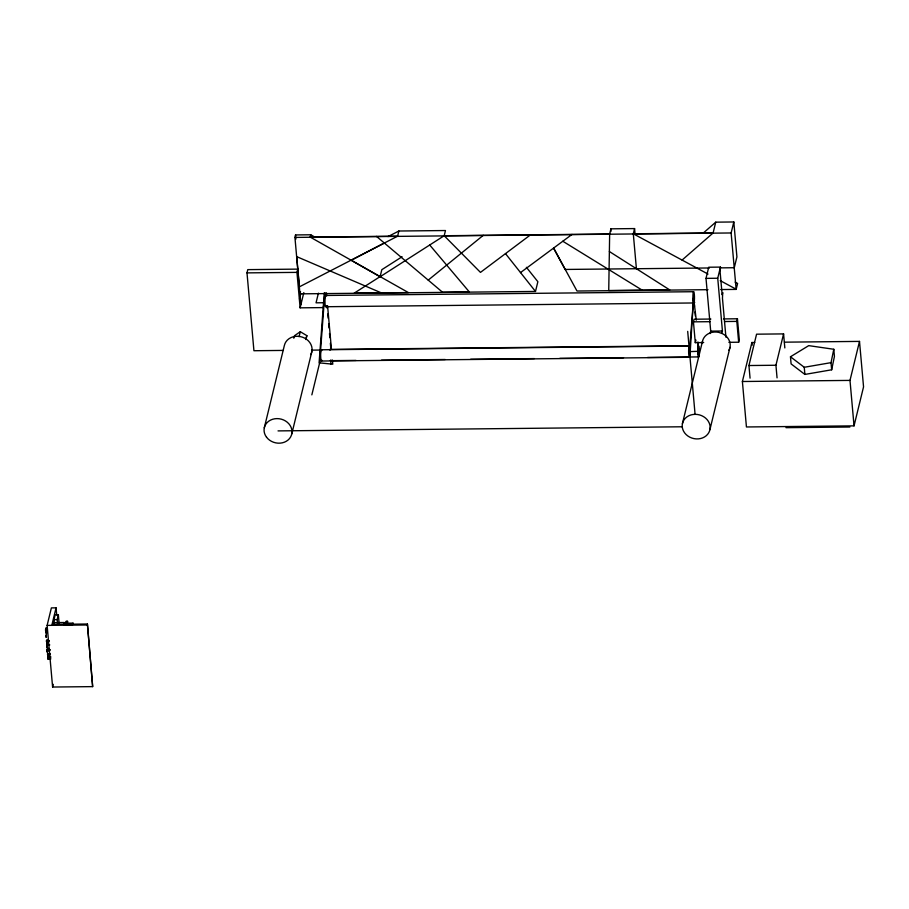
<?xml version="1.0" encoding="UTF-8"?>
<svg xmlns="http://www.w3.org/2000/svg" width="909" height="909" viewBox="0 0 909 909"><rect width="100%" height="100%" fill="white"/><g stroke="black" fill="none" stroke-linecap="round" stroke-linejoin="round"><path stroke-width="1.36" d="M50.018 649.969C43.962 649.435 48.711 656.503 47.711 648.481M49.677 644.788C44.734 643.754 48.063 649.799 47.336 644.151M48.052 654.253L47.95 659.07L50.745 659.036M635.073 234.17L634.573 228.579L610.928 228.829L609.655 234.045L608.735 290.539L669.717 289.914L609.371 251.52M610.882 231.511L610.928 228.829M46.336 633.868L46.666 632.096M46.427 635.914L46.143 637.448L46.325 632.107M48.063 653.889L48.279 656.662L48.472 654.094M332.41 360.009L332.785 364.191L319.093 362.839L324.308 292.732M311.844 394.87L319.65 362.839L324.865 292.868M690.226 351.635L689.772 346.761A5.636 0.795 89.4 0 0 688.897 347.17A5.636 0.795 89.4 0 0 688.67 353.101L688.761 354.465A5.636 0.795 89.4 0 0 689.692 357.078A5.636 0.795 89.4 0 0 690.226 351.635L693.317 302.106M46.325 635.766L46.132 636.55L45.973 635.891M831.667 369.793L831.031 362.646L833.792 349.272L808.726 345.636L790.466 356.771L791.103 363.907L804.885 374.428L831.667 369.793L834.428 356.408L833.792 349.272M56.063 607.848L52.04 624.381L87.412 624.017L92.661 686.625L52.608 687.034L47.12 625.392L51.381 607.894L56.063 607.848L56.688 614.848M46.927 644.038L46.518 640.629L49.302 640.652M47.473 644.151L47.12 648.003L46.882 644.811M54.37 623.767L53.995 619.631L55.154 614.859L58.346 614.836L59.085 623.12M49.961 650.242L47.166 650.265L47.722 647.64M57.551 623.744L57.187 619.597L58.346 614.836M47.95 659.07L48.756 655.753M65.414 624.813L66.266 621.313L67.55 621.301L67.175 624.074L67.096 623.188L73.027 623.131L72.64 624.733L63.835 624.824L64.289 622.938L65.88 622.915M67.096 623.188L67.55 621.301M52.608 687.034L53.267 684.341M92.661 686.625L87.412 624.017M283.426 350.419L253.929 350.726L246.998 272.882L247.782 269.632L297.754 269.121M300.913 304.583L294.936 237.419L295.539 234.942L310.776 234.783L315.582 237.499M324.093 303.947L323.206 307.594L300.118 307.833L296.959 272.37L297.8 268.95M380.121 276.609L354.203 293.141L408.402 292.584L310.208 237.101L310.776 234.783M264.28 427.855L284.347 345.534A14.078 12.181 13.7 0 1 302.424 337.159A14.078 12.181 13.7 0 1 310.719 354.601M300.504 291.607L299.959 293.857L535.492 291.448L537.867 281.699L526.379 267.303M299.493 299.061L300.777 293.777M300.118 307.833L303.833 292.607M293.823 338.228L294.425 335.773L300.288 331.717L306.856 335.637L305.958 339.341M299.084 336.648L300.288 331.717M318.4 293.175L316.048 302.822L324.388 302.731M291.778 433.945L311.844 351.624M609.655 234.045L444.194 235.738L380.087 276.768L351.079 260.19M384.359 243.033L351.033 260.36M380.087 276.768L381.814 269.689L402.085 256.747M381.303 292.868L296.698 256.633L299.391 286.835L397.608 236.204L398.869 231.011L445.467 230.534L444.194 235.738L480.463 272.393L530.504 234.852M535.492 291.448L505.484 253.622M565.262 269.621L553.581 248.043L576.999 291.028L707.986 289.687M634.573 228.579L633.3 233.795L636.414 268.723M693.022 300.084A5.636 0.795 89.4 0 1 693.51 291.778A5.636 0.795 89.4 0 1 694.476 298.402A5.636 0.795 89.4 0 1 693.328 302.174L693.022 300.084L694.351 294.596M682.08 260.076L713.099 232.988L715.747 222.16L733.813 221.966L736.915 256.895L734.279 267.723L720.462 267.871M703.691 342.568L695.294 342.659L693.442 321.843L694.09 319.218L710.872 319.048M710.111 333.558L710.702 331.137L706.009 278.37L708.725 267.223L720.451 267.098L720.144 272.177L722.155 294.846L722.723 292.55L722.462 298.288L725.927 337.216M695.294 342.659L695.942 340.034M697.817 354.033L697.692 351.215A5.636 0.795 89.4 0 1 698.726 346.034A5.636 0.795 89.4 0 1 699.135 354.976A5.636 0.795 89.4 0 1 697.817 354.033L699.157 348.545M721.837 333.433L722.428 331.012L717.735 278.245L720.451 267.098M682.432 423.583L702.498 341.25M720.667 289.562L736.154 289.403L731.131 232.965L733.813 221.966M736.154 289.403L737.608 283.449L735.154 282.131M709.918 429.673L729.995 347.34M728.87 342.318L738.665 342.216L736.813 321.4L737.449 318.775L723.462 318.923M738.665 342.216L739.301 339.591L737.449 318.775M784.467 342.17L859.505 341.398L863.55 386.859L854.04 425.867L746.437 426.969L742.392 381.507L751.902 342.5L754.731 342.477M750.061 378.155L748.936 365.532L756.572 334.182L783.581 333.898L784.831 347.931M777.059 377.883L775.934 365.248L783.581 333.898M854.04 425.867L849.995 380.405L859.505 341.398M45.973 628.414L45.87 631.675M305.776 339.523L306.856 335.637M45.984 632.323L45.473 629.914L46.234 627.574M64.414 623.96L64.096 622.529L53.608 622.631L53.347 624.938M64.096 622.529L63.835 624.824M703.339 232.999L715.747 222.16M428.219 280.12L483.27 235.329M520.471 272.62L572.011 234.431M46.825 643.333L46.518 640.629M388.041 236.59L398.869 231.011M790.466 356.771L804.249 367.281L831.031 362.646M310.208 237.101L397.608 236.204M713.099 232.988L633.3 233.795L708.009 274.052M294.936 237.419L731.131 232.965M565.307 269.45L709.406 267.973M246.998 272.882L296.959 272.37M706.009 278.37L717.735 278.245M325.672 295.47L693.647 291.709M694.124 302.254L696.283 320.173M325.763 306.731L693.737 302.97M693.442 321.843L710.043 321.684M724.541 321.525L736.813 321.4M710.702 331.137L722.428 331.012M689.954 345.75L330.478 349.42A5.636 0.795 89.4 0 0 330.081 350.135M321.4 349.772L689.374 346.011M311.526 350.135L319.957 350.045M698.055 346.374L698.237 342.227M697.692 351.317L698.248 351.204A5.636 0.795 89.4 0 1 698.612 346.363M330.569 360.68L356.044 360.418M381.519 360.169L445.205 359.509M470.68 359.248L534.367 358.601M559.842 358.339L623.529 357.692M647.583 357.442L698.532 356.919M321.513 361.032L689.488 357.271M330.762 364.054L330.956 359.975M748.936 365.532L775.934 365.248M742.392 381.507L849.995 380.405M278.029 430.9L682.239 426.776M785.99 427.673L849.881 427.014M53.995 619.631L57.187 619.597M67.63 622.188L66.346 622.199L66.266 621.313M47.12 625.392L87.173 624.983M46.404 641.095L49.188 641.061M46.768 645.242L49.552 645.208M47.098 649.526L49.893 649.492M50.279 653.832L47.484 653.855L47.552 654.605L50.347 654.582M48.188 657.037L50.972 657.014M47.882 658.275L50.665 658.252M53.608 622.631L53.949 625.176M720.258 280.654L736.199 289.232M562.796 241.237L642.265 290.198M376.542 236.42L442.535 292.232L469.339 291.959L429.696 244.987M47.007 639.504L46.836 642.015M693.874 302.106L693.885 302.174A5.636 0.795 89.4 0 0 694.681 302.254M804.249 367.281L804.885 374.428M751.902 342.5L752.141 345.261M694.499 306.39L693.692 297.345L689.431 351.635L698.487 351.294L697.68 342.238M694.987 311.912L695.351 316.048M687.693 331.376L695.078 414.334A14.078 12.181 13.7 0 1 708.793 432.65A14.078 12.181 13.7 0 1 684.647 432.9A14.078 12.181 13.7 0 1 695.078 414.334M326.445 293.039L326.695 295.823M327.558 305.594L331.41 348.851M325.888 293.039L326.138 295.834M327.001 305.594L327.251 308.39M327.751 313.969L328.126 318.161M328.626 323.74L328.99 327.922M329.49 333.501L329.865 337.693M330.365 343.272L330.853 348.851M295.539 234.942L295.902 239.09M73.027 623.131L73.106 624.017M64.289 622.938L64.369 623.824M320.229 358.146L320.15 356.873A5.636 0.795 89.4 0 1 320.638 349.965M702.259 343.375A14.078 12.181 13.7 0 1 718.792 332.387L722.269 333.58A14.078 12.181 13.7 0 1 728.859 350.329M329.717 349.601A5.636 0.795 89.4 0 1 329.922 349.431M320.752 360.85A5.636 0.795 89.4 0 1 320.377 359.396M324.399 302.481A5.636 0.795 89.4 0 1 324.445 298.22M324.57 297.073A5.636 0.795 89.4 0 1 324.911 295.641M330.774 360.509A5.636 0.795 89.4 0 1 330.353 360.475M321.911 360.271A5.636 0.795 89.4 0 1 320.797 358.226L320.707 356.862A5.636 0.795 89.4 0 1 320.922 350.931A5.636 0.795 89.4 0 1 321.809 350.522M326.161 306.015A5.636 0.795 89.4 0 1 324.933 301.754A5.636 0.795 89.4 0 1 325.877 295.686M47.313 649.651L47.484 651.685L47.484 648.969L47.313 649.651M266.507 437.172A14.078 12.181 13.7 0 0 290.641 436.922A14.078 12.181 13.7 0 0 276.927 418.606A14.078 12.181 13.7 0 0 266.507 437.172"/></g></svg>
